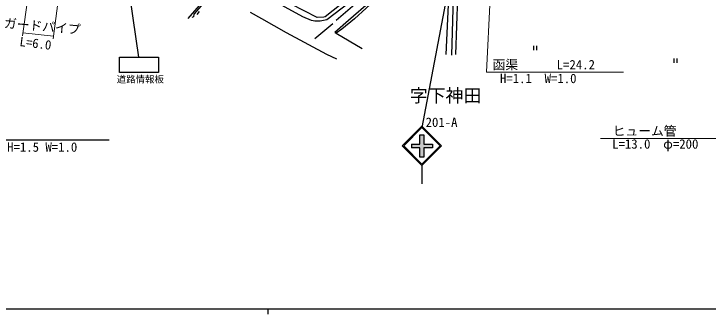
# Model space of a CAD drawing. Units: millimetres, scale not verified. Extents: x 40000 to 680000, y 20000 to 380000.
# Drawn here: x 118352 to 254152, y 204000 to 262701 of the extents above; entities that cross this region are included whole.
import ezdxf
from ezdxf.enums import TextEntityAlignment as Align

# ---------------------------------------------------------------- set-up
doc = ezdxf.new("R2010")
doc.units = ezdxf.units.MM
doc.header["$LTSCALE"] = 1000
for name, color, linetype, lineweight in [('M-BGD', 7, 'Continuous', 25), ('M-BMK-HTXT', 7, 'Continuous', 13), ('M-STR-HTXT', 7, 'Continuous', 13), ('M-STR-STRC', 7, 'Continuous', 25), ('M-TTL-BAND', 7, 'Continuous', 25)]:
    doc.layers.add(name, color=color, linetype=linetype, lineweight=lineweight)
doc.styles.add('ＭＳ ゴシック', font='')
doc.styles.get('ＭＳ ゴシック').set_extended_font_data('MS Gothic')

msp = doc.modelspace()

# ---------------------------------------------------------------- hatches: boundary and pattern name
at = {"layer": 'M-STR-STRC'}
msp.add_hatch(color=256, dxfattribs=at).paths.add_polyline_path([(198573, 234657), (198573, 236514), (200215, 236514), (200215, 237235), (198573, 237235), (198573, 239076), (197742, 239076), (197742, 237235), (196100, 237235), (196100, 236514), (197774, 236514), (197774, 234657)])

# ---------------------------------------------------------------- linework, layer by layer
at = {"layer": 'M-BGD'}
for p, q in [((204454, 272980), (203946, 254607)), ((203607, 271964), (202845, 254776)), ((174905, 262142), (161443, 269508)), ((177699, 261973), (162798, 269678)), ((191669, 267900), (184981, 261719)), ((156617, 266714), (152384, 261804)), ((157041, 266630), (153569, 262650)), ((185743, 266291), (179562, 261550)), ((183626, 265614), (179223, 262142)), ((188198, 265190), (183795, 261380)), ((185065, 264513), (181425, 261380)), ((153485, 262142), (153146, 261973)), ((153569, 262650), (153485, 262142)), ((154585, 263158), (154162, 262566)), ((166862, 261719), (164661, 262989)), ((176599, 261380), (174905, 262142)), ((179223, 262142), (178969, 262058)), ((171688, 259010), (166862, 261719)), ((177191, 261296), (176599, 261380)), ((178292, 261296), (177191, 261296)), ((180747, 260788), (177191, 257824)), ((178969, 262058), (177699, 261973)), ((179562, 261550), (178292, 261296)), ((183795, 261380), (181161, 259060)), ((184981, 261719), (182525, 259687)), ((182525, 259687), (181425, 258925)), ((179562, 254776), (171688, 259010)), ((181161, 259060), (181425, 258925)), ((181425, 258925), (186505, 255962)), ((220014, 256479), (220014, 255639)), ((220644, 255639), (220644, 256479)), ((181509, 253845), (179562, 254776)), ((247473, 253946), (247473, 253106)), ((248103, 253106), (248103, 253946)), ((107595, 238097), (136997, 238080))]:
    msp.add_line(p, q, dxfattribs=at)
msp.add_lwpolyline([(204810, 254770), (205408, 271672), (205935, 272292)], dxfattribs=at)
at = {"layer": 'M-STR-HTXT'}
for p, q in [((123991, 286689), (120041, 258417)), ((129778, 287034), (126053, 257824)), ((212201, 280378), (210804, 251305)), ((120126, 259010), (126118, 258335)), ((210804, 251305), (237576, 251318)), ((233071, 238351), (263258, 238339))]:
    msp.add_line(p, q, dxfattribs=at)
at = {"layer": 'M-STR-STRC'}
for p, q in [((137581, 289666), (142732, 254268)), ((205301, 278060), (198163, 240476)), ((194302, 236913), (198163, 240773)), ((194599, 236913), (198163, 240476)), ((198163, 240773), (202024, 236913)), ((198163, 240476), (201727, 236913)), ((197742, 237235), (197742, 239076)), ((197742, 239076), (198573, 239076)), ((198573, 239076), (198573, 237235)), ((198163, 233052), (194302, 236913)), ((198163, 233349), (194599, 236913)), ((196100, 237235), (196100, 236514)), ((196100, 237235), (197742, 237235)), ((197774, 236514), (196100, 236514)), ((197774, 234657), (197774, 236514)), ((202024, 236913), (198163, 233052)), ((201727, 236913), (198163, 233349)), ((198573, 237235), (200215, 237235)), ((198573, 236514), (198573, 234657)), ((200246, 236514), (198573, 236514)), ((200215, 237235), (200215, 236514)), ((198573, 234657), (197774, 234657)), ((198163, 233052), (198163, 229496))]:
    msp.add_line(p, q, dxfattribs=at)
msp.add_lwpolyline([(139007, 254268), (146646, 254268), (146646, 251210), (139008, 251210)], close=True, dxfattribs=at)
at = {"layer": 'M-TTL-BAND'}
for p, q in [((40000, 205000), (579000, 205000)), ((168000, 205000), (168000, 204000))]:
    msp.add_line(p, q, dxfattribs=at)

# ---------------------------------------------------------------- texts
at = {"layer": 'M-BMK-HTXT', "style": 'ＭＳ ゴシック'}
msp.add_text('字下神田', height=2566, dxfattribs=at).set_placement((195792, 244674), align=Align.BOTTOM_LEFT)
at = {"layer": 'M-STR-HTXT', "style": 'ＭＳ ゴシック'}
for s, rotation, p in [('ガードパイプ', 355.009, (116301, 259480)), ('L=6.0', 352.95, (119313, 255884))]:
    msp.add_text(s, height=1833, rotation=rotation, dxfattribs=at).set_placement(p, align=Align.BOTTOM_LEFT)
for s, p in [('函渠', (211986, 251306)), ('L=24.2', (224536, 251312)), ('H=1.1\u3000W=1.0', (213435, 248613)), ('ヒューム管', (235477, 238350)), ('L=13.0\u3000φ=200', (235382, 235800)), ('L=21.0 H=1.5 W=1.0', (108307, 235199))]:
    msp.add_text(s, height=1833, dxfattribs=at).set_placement(p, align=Align.BOTTOM_LEFT)
at = {"layer": 'M-STR-STRC', "style": 'ＭＳ ゴシック'}
for s, height, p in [('道路情報板', 1320, (138463, 248849)), ('201-A', 1833, (198891, 240046))]:
    msp.add_text(s, height=height, dxfattribs=at).set_placement(p, align=Align.BOTTOM_LEFT)

doc.saveas('drawing.dxf')
